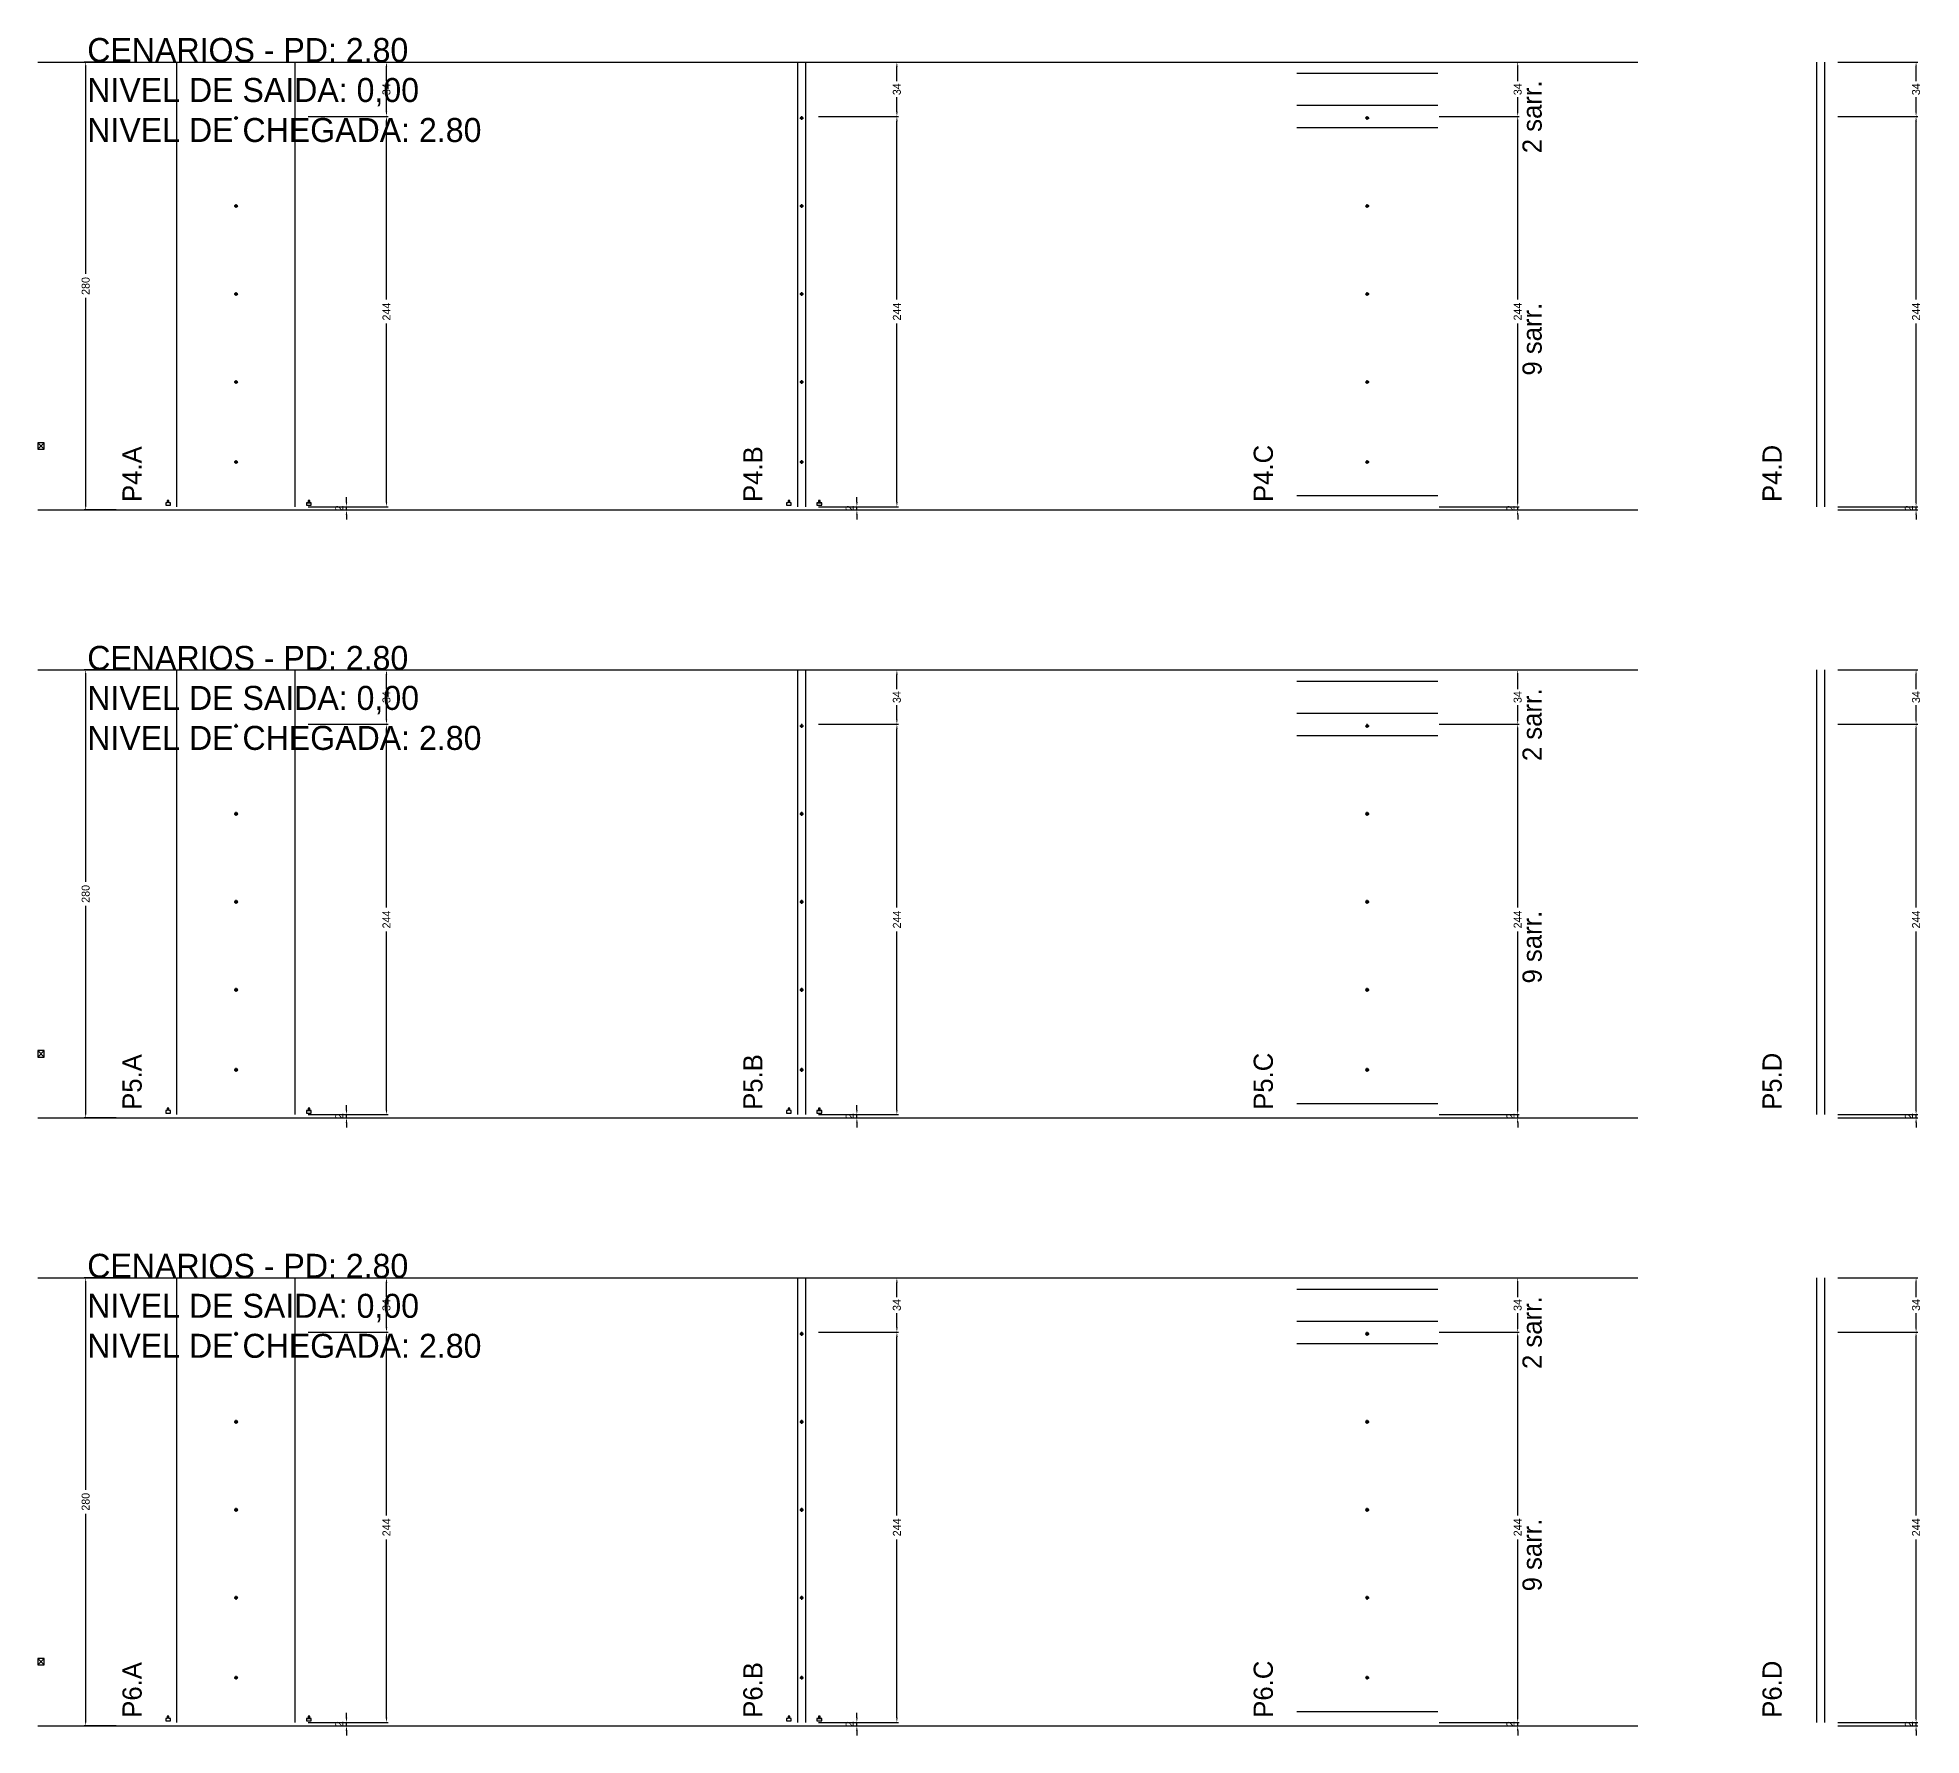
# Model space of a CAD drawing. Header units: centimetres. Extents: x -7000 to 4307, y -13306 to 295.
# Drawn here: x -7000 to -5823, y -2286 to -1225 of the extents above; entities that cross this region are included whole.
import ezdxf

# ---------------------------------------------------------------- set-up
doc = ezdxf.new("R2010")
doc.units = ezdxf.units.CM
doc.linetypes.add('DASHED', pattern=[2, -2])
for name, color, linetype in [('COTA', 241, 'Continuous'), ('COTAS FURACAO', 16, 'Continuous'), ('NOMENCLATURA', 7, 'Continuous'), ('Nível', 160, 'Continuous'), ('SARR_2.2x7', 40, 'Continuous')]:
    doc.layers.add(name, color=color, linetype=linetype)
doc.dimstyles.new('PAINEL-NOVA', dxfattribs={"dimtxt": 5, "dimasz": 3, "dimexe": 1, "dimexo": 1, "dimgap": 1, "dimtad": 1, "dimcen": 2.5, "dimazin": 3, "dimtfac": 1, "dimtmove": 0, "dimatfit": 3})

# ---------------------------------------------------------------- blocks, each defined once
blk = doc.blocks.new('_CLOSEDFILLED')
at = {"color": 0, "linetype": 'BYBLOCK'}
blk.add_solid([(-1, 0.16), (0, 0), (-1, -0.16)], dxfattribs=at)
blk = doc.blocks.new('*D103')
for p, q in [((-6951, -1240), (-6971, -1240)), ((-6970, -1372.5), (-6970, -1243)), ((-6970, -1517), (-6970, -1387.5)), ((-6951, -1520), (-6971, -1520))]:
    blk.add_line(p, q)
at = {"layer": 'Defpoints'}
for p in [(-6950, -1240), (-6970, -1520), (-6950, -1520)]:
    blk.add_point(p, dxfattribs=at)
at = {"layer": 'COTA', "xscale": 3, "yscale": 3}
for p, rotation in [((-6970, -1240), 90), ((-6970, -1520), 270)]:
    blk.add_blockref('_CLOSEDFILLED', p, dxfattribs=dict(at, rotation=rotation))
at = {"layer": 'COTA', "insert": (-6970, -1380), "char_height": 5, "attachment_point": 5, "rotation": 90}
blk.add_mtext('280', dxfattribs=at)
blk = doc.blocks.new('MULDURA')
at = {"layer": 'Paineis'}
for p, q in [((0, 0), (4, 4)), ((4, 0), (0, 4))]:
    blk.add_line(p, q, dxfattribs=at)
blk.add_lwpolyline([(0, 0), (4, 0), (4, 4), (0, 4)], close=True, dxfattribs=at)
blk = doc.blocks.new('*D105')
for p, q in [((-6831, -1274), (-6781, -1274)), ((-6782, -1388.5), (-6782, -1277)), ((-6782, -1515), (-6782, -1403.5)), ((-6831, -1518), (-6781, -1518))]:
    blk.add_line(p, q)
at = {"layer": 'Defpoints'}
for p in [(-6832, -1274), (-6832, -1518), (-6782, -1518)]:
    blk.add_point(p, dxfattribs=at)
at = {"layer": 'COTA', "xscale": 3, "yscale": 3}
for p, rotation in [((-6782, -1274), 90), ((-6782, -1518), 270)]:
    blk.add_blockref('_CLOSEDFILLED', p, dxfattribs=dict(at, rotation=rotation))
at = {"layer": 'COTA', "insert": (-6782, -1396), "char_height": 5, "attachment_point": 5, "rotation": 90}
blk.add_mtext('244', dxfattribs=at)
blk = doc.blocks.new('*D106')
for p, q in [((-6831, -1240), (-6781, -1240)), ((-6782, -1252), (-6782, -1243)), ((-6782, -1271), (-6782, -1262)), ((-6831, -1274), (-6781, -1274))]:
    blk.add_line(p, q)
at = {"layer": 'Defpoints'}
for p in [(-6832, -1240), (-6832, -1274), (-6782, -1274)]:
    blk.add_point(p, dxfattribs=at)
at = {"layer": 'COTA', "xscale": 3, "yscale": 3}
for p, rotation in [((-6782, -1240), 90), ((-6782, -1274), 270)]:
    blk.add_blockref('_CLOSEDFILLED', p, dxfattribs=dict(at, rotation=rotation))
at = {"layer": 'COTA', "insert": (-6782, -1257), "char_height": 5, "attachment_point": 5, "rotation": 90}
blk.add_mtext('34', dxfattribs=at)
blk = doc.blocks.new('SLIPTEE')
at = {"layer": 'Paineis'}
blk.add_lwpolyline([(0, 0), (3, 0), (3, 1.5), (2, 1.5), (2, 3), (1, 3), (1, 1.5), (0, 1.5)], close=True, dxfattribs=at)
blk = doc.blocks.new('SLIPTDD')
at = {"layer": 'Paineis'}
blk.add_line((0, 1.5), (3, 1.5), dxfattribs=at)
blk.add_lwpolyline([(0, 0), (3, 0), (3, 1.5), (2, 1.5), (2, 3), (1, 3), (1, 1.5), (0, 1.5)], close=True, dxfattribs=at)
blk = doc.blocks.new('furacao')
at = {"layer": 'COTAS FURACAO'}
for p, q in [((-1.2, 0), (1.2, 0)), ((0, -1.2), (0, 1.2))]:
    blk.add_line(p, q, dxfattribs=at)
blk.add_circle((0, 0), 0.8, dxfattribs=at)
blk = doc.blocks.new('*D108')
for p, q in [((-6512, -1274), (-6462, -1274)), ((-6463, -1388.5), (-6463, -1277)), ((-6463, -1515), (-6463, -1403.5)), ((-6512, -1518), (-6462, -1518))]:
    blk.add_line(p, q)
at = {"layer": 'Defpoints'}
for p in [(-6513, -1274), (-6513, -1518), (-6463, -1518)]:
    blk.add_point(p, dxfattribs=at)
at = {"layer": 'COTA', "xscale": 3, "yscale": 3}
for p, rotation in [((-6463, -1274), 90), ((-6463, -1518), 270)]:
    blk.add_blockref('_CLOSEDFILLED', p, dxfattribs=dict(at, rotation=rotation))
at = {"layer": 'COTA', "insert": (-6463, -1396), "char_height": 5, "attachment_point": 5, "rotation": 90}
blk.add_mtext('244', dxfattribs=at)
blk = doc.blocks.new('*D109')
for p, q in [((-6512, -1240), (-6462, -1240)), ((-6463, -1252), (-6463, -1243)), ((-6463, -1271), (-6463, -1262)), ((-6512, -1274), (-6462, -1274))]:
    blk.add_line(p, q)
at = {"layer": 'Defpoints'}
for p in [(-6513, -1240), (-6513, -1274), (-6463, -1274)]:
    blk.add_point(p, dxfattribs=at)
at = {"layer": 'COTA', "xscale": 3, "yscale": 3}
for p, rotation in [((-6463, -1240), 90), ((-6463, -1274), 270)]:
    blk.add_blockref('_CLOSEDFILLED', p, dxfattribs=dict(at, rotation=rotation))
at = {"layer": 'COTA', "insert": (-6463, -1257), "char_height": 5, "attachment_point": 5, "rotation": 90}
blk.add_mtext('34', dxfattribs=at)
blk = doc.blocks.new('*D111')
for p, q in [((-6124, -1274), (-6074, -1274)), ((-6075, -1388.5), (-6075, -1277)), ((-6075, -1515), (-6075, -1403.5)), ((-6124, -1518), (-6074, -1518))]:
    blk.add_line(p, q)
at = {"layer": 'Defpoints'}
for p in [(-6125, -1274), (-6125, -1518), (-6075, -1518)]:
    blk.add_point(p, dxfattribs=at)
at = {"layer": 'COTA', "xscale": 3, "yscale": 3}
for p, rotation in [((-6075, -1274), 90), ((-6075, -1518), 270)]:
    blk.add_blockref('_CLOSEDFILLED', p, dxfattribs=dict(at, rotation=rotation))
at = {"layer": 'COTA', "insert": (-6075, -1396), "char_height": 5, "attachment_point": 5, "rotation": 90}
blk.add_mtext('244', dxfattribs=at)
blk = doc.blocks.new('*D112')
for p, q in [((-6124, -1240), (-6074, -1240)), ((-6075, -1252), (-6075, -1243)), ((-6075, -1271), (-6075, -1262)), ((-6124, -1274), (-6074, -1274))]:
    blk.add_line(p, q)
at = {"layer": 'Defpoints'}
for p in [(-6125, -1240), (-6125, -1274), (-6075, -1274)]:
    blk.add_point(p, dxfattribs=at)
at = {"layer": 'COTA', "xscale": 3, "yscale": 3}
for p, rotation in [((-6075, -1240), 90), ((-6075, -1274), 270)]:
    blk.add_blockref('_CLOSEDFILLED', p, dxfattribs=dict(at, rotation=rotation))
at = {"layer": 'COTA', "insert": (-6075, -1257), "char_height": 5, "attachment_point": 5, "rotation": 90}
blk.add_mtext('34', dxfattribs=at)
blk = doc.blocks.new('*D114')
for p, q in [((-5875, -1274), (-5825, -1274)), ((-5826, -1388.5), (-5826, -1277)), ((-5826, -1515), (-5826, -1403.5)), ((-5875, -1518), (-5825, -1518))]:
    blk.add_line(p, q)
at = {"layer": 'Defpoints'}
for p in [(-5876, -1274), (-5876, -1518), (-5826, -1518)]:
    blk.add_point(p, dxfattribs=at)
at = {"layer": 'COTA', "xscale": 3, "yscale": 3}
for p, rotation in [((-5826, -1274), 90), ((-5826, -1518), 270)]:
    blk.add_blockref('_CLOSEDFILLED', p, dxfattribs=dict(at, rotation=rotation))
at = {"layer": 'COTA', "insert": (-5826, -1396), "char_height": 5, "attachment_point": 5, "rotation": 90}
blk.add_mtext('244', dxfattribs=at)
blk = doc.blocks.new('*D115')
for p, q in [((-5875, -1240), (-5825, -1240)), ((-5826, -1252), (-5826, -1243)), ((-5826, -1271), (-5826, -1262)), ((-5875, -1274), (-5825, -1274))]:
    blk.add_line(p, q)
at = {"layer": 'Defpoints'}
for p in [(-5876, -1240), (-5876, -1274), (-5826, -1274)]:
    blk.add_point(p, dxfattribs=at)
at = {"layer": 'COTA', "xscale": 3, "yscale": 3}
for p, rotation in [((-5826, -1240), 90), ((-5826, -1274), 270)]:
    blk.add_blockref('_CLOSEDFILLED', p, dxfattribs=dict(at, rotation=rotation))
at = {"layer": 'COTA', "insert": (-5826, -1257), "char_height": 5, "attachment_point": 5, "rotation": 90}
blk.add_mtext('34', dxfattribs=at)
blk = doc.blocks.new('*D137')
for p, q in [((-6951, -1620), (-6971, -1620)), ((-6970, -1752.5), (-6970, -1623)), ((-6970, -1897), (-6970, -1767.5)), ((-6951, -1900), (-6971, -1900))]:
    blk.add_line(p, q)
at = {"layer": 'Defpoints'}
for p in [(-6950, -1620), (-6970, -1900), (-6950, -1900)]:
    blk.add_point(p, dxfattribs=at)
at = {"layer": 'COTA', "xscale": 3, "yscale": 3}
for p, rotation in [((-6970, -1620), 90), ((-6970, -1900), 270)]:
    blk.add_blockref('_CLOSEDFILLED', p, dxfattribs=dict(at, rotation=rotation))
at = {"layer": 'COTA', "insert": (-6970, -1760), "char_height": 5, "attachment_point": 5, "rotation": 90}
blk.add_mtext('280', dxfattribs=at)
blk = doc.blocks.new('*D139')
for p, q in [((-6831, -1654), (-6781, -1654)), ((-6782, -1768.5), (-6782, -1657)), ((-6782, -1895), (-6782, -1783.5)), ((-6831, -1898), (-6781, -1898))]:
    blk.add_line(p, q)
at = {"layer": 'Defpoints'}
for p in [(-6832, -1654), (-6832, -1898), (-6782, -1898)]:
    blk.add_point(p, dxfattribs=at)
at = {"layer": 'COTA', "xscale": 3, "yscale": 3}
for p, rotation in [((-6782, -1654), 90), ((-6782, -1898), 270)]:
    blk.add_blockref('_CLOSEDFILLED', p, dxfattribs=dict(at, rotation=rotation))
at = {"layer": 'COTA', "insert": (-6782, -1776), "char_height": 5, "attachment_point": 5, "rotation": 90}
blk.add_mtext('244', dxfattribs=at)
blk = doc.blocks.new('*D140')
for p, q in [((-6831, -1620), (-6781, -1620)), ((-6782, -1632), (-6782, -1623)), ((-6782, -1651), (-6782, -1642)), ((-6831, -1654), (-6781, -1654))]:
    blk.add_line(p, q)
at = {"layer": 'Defpoints'}
for p in [(-6832, -1620), (-6832, -1654), (-6782, -1654)]:
    blk.add_point(p, dxfattribs=at)
at = {"layer": 'COTA', "xscale": 3, "yscale": 3}
for p, rotation in [((-6782, -1620), 90), ((-6782, -1654), 270)]:
    blk.add_blockref('_CLOSEDFILLED', p, dxfattribs=dict(at, rotation=rotation))
at = {"layer": 'COTA', "insert": (-6782, -1637), "char_height": 5, "attachment_point": 5, "rotation": 90}
blk.add_mtext('34', dxfattribs=at)
blk = doc.blocks.new('*D142')
for p, q in [((-6512, -1654), (-6462, -1654)), ((-6463, -1768.5), (-6463, -1657)), ((-6463, -1895), (-6463, -1783.5)), ((-6512, -1898), (-6462, -1898))]:
    blk.add_line(p, q)
at = {"layer": 'Defpoints'}
for p in [(-6513, -1654), (-6513, -1898), (-6463, -1898)]:
    blk.add_point(p, dxfattribs=at)
at = {"layer": 'COTA', "xscale": 3, "yscale": 3}
for p, rotation in [((-6463, -1654), 90), ((-6463, -1898), 270)]:
    blk.add_blockref('_CLOSEDFILLED', p, dxfattribs=dict(at, rotation=rotation))
at = {"layer": 'COTA', "insert": (-6463, -1776), "char_height": 5, "attachment_point": 5, "rotation": 90}
blk.add_mtext('244', dxfattribs=at)
blk = doc.blocks.new('*D143')
for p, q in [((-6512, -1620), (-6462, -1620)), ((-6463, -1632), (-6463, -1623)), ((-6463, -1651), (-6463, -1642)), ((-6512, -1654), (-6462, -1654))]:
    blk.add_line(p, q)
at = {"layer": 'Defpoints'}
for p in [(-6513, -1620), (-6513, -1654), (-6463, -1654)]:
    blk.add_point(p, dxfattribs=at)
at = {"layer": 'COTA', "xscale": 3, "yscale": 3}
for p, rotation in [((-6463, -1620), 90), ((-6463, -1654), 270)]:
    blk.add_blockref('_CLOSEDFILLED', p, dxfattribs=dict(at, rotation=rotation))
at = {"layer": 'COTA', "insert": (-6463, -1637), "char_height": 5, "attachment_point": 5, "rotation": 90}
blk.add_mtext('34', dxfattribs=at)
blk = doc.blocks.new('*D145')
for p, q in [((-6124, -1654), (-6074, -1654)), ((-6075, -1768.5), (-6075, -1657)), ((-6075, -1895), (-6075, -1783.5)), ((-6124, -1898), (-6074, -1898))]:
    blk.add_line(p, q)
at = {"layer": 'Defpoints'}
for p in [(-6125, -1654), (-6125, -1898), (-6075, -1898)]:
    blk.add_point(p, dxfattribs=at)
at = {"layer": 'COTA', "xscale": 3, "yscale": 3}
for p, rotation in [((-6075, -1654), 90), ((-6075, -1898), 270)]:
    blk.add_blockref('_CLOSEDFILLED', p, dxfattribs=dict(at, rotation=rotation))
at = {"layer": 'COTA', "insert": (-6075, -1776), "char_height": 5, "attachment_point": 5, "rotation": 90}
blk.add_mtext('244', dxfattribs=at)
blk = doc.blocks.new('*D146')
for p, q in [((-6124, -1620), (-6074, -1620)), ((-6075, -1632), (-6075, -1623)), ((-6075, -1651), (-6075, -1642)), ((-6124, -1654), (-6074, -1654))]:
    blk.add_line(p, q)
at = {"layer": 'Defpoints'}
for p in [(-6125, -1620), (-6125, -1654), (-6075, -1654)]:
    blk.add_point(p, dxfattribs=at)
at = {"layer": 'COTA', "xscale": 3, "yscale": 3}
for p, rotation in [((-6075, -1620), 90), ((-6075, -1654), 270)]:
    blk.add_blockref('_CLOSEDFILLED', p, dxfattribs=dict(at, rotation=rotation))
at = {"layer": 'COTA', "insert": (-6075, -1637), "char_height": 5, "attachment_point": 5, "rotation": 90}
blk.add_mtext('34', dxfattribs=at)
blk = doc.blocks.new('*D148')
for p, q in [((-5875, -1654), (-5825, -1654)), ((-5826, -1768.5), (-5826, -1657)), ((-5826, -1895), (-5826, -1783.5)), ((-5875, -1898), (-5825, -1898))]:
    blk.add_line(p, q)
at = {"layer": 'Defpoints'}
for p in [(-5876, -1654), (-5876, -1898), (-5826, -1898)]:
    blk.add_point(p, dxfattribs=at)
at = {"layer": 'COTA', "xscale": 3, "yscale": 3}
for p, rotation in [((-5826, -1654), 90), ((-5826, -1898), 270)]:
    blk.add_blockref('_CLOSEDFILLED', p, dxfattribs=dict(at, rotation=rotation))
at = {"layer": 'COTA', "insert": (-5826, -1776), "char_height": 5, "attachment_point": 5, "rotation": 90}
blk.add_mtext('244', dxfattribs=at)
blk = doc.blocks.new('*D149')
for p, q in [((-5875, -1620), (-5825, -1620)), ((-5826, -1632), (-5826, -1623)), ((-5826, -1651), (-5826, -1642)), ((-5875, -1654), (-5825, -1654))]:
    blk.add_line(p, q)
at = {"layer": 'Defpoints'}
for p in [(-5876, -1620), (-5876, -1654), (-5826, -1654)]:
    blk.add_point(p, dxfattribs=at)
at = {"layer": 'COTA', "xscale": 3, "yscale": 3}
for p, rotation in [((-5826, -1620), 90), ((-5826, -1654), 270)]:
    blk.add_blockref('_CLOSEDFILLED', p, dxfattribs=dict(at, rotation=rotation))
at = {"layer": 'COTA', "insert": (-5826, -1637), "char_height": 5, "attachment_point": 5, "rotation": 90}
blk.add_mtext('34', dxfattribs=at)
blk = doc.blocks.new('*D171')
for p, q in [((-6951, -2000), (-6971, -2000)), ((-6970, -2132.5), (-6970, -2003)), ((-6970, -2277), (-6970, -2147.5)), ((-6951, -2280), (-6971, -2280))]:
    blk.add_line(p, q)
at = {"layer": 'Defpoints'}
for p in [(-6950, -2000), (-6970, -2280), (-6950, -2280)]:
    blk.add_point(p, dxfattribs=at)
at = {"layer": 'COTA', "xscale": 3, "yscale": 3}
for p, rotation in [((-6970, -2000), 90), ((-6970, -2280), 270)]:
    blk.add_blockref('_CLOSEDFILLED', p, dxfattribs=dict(at, rotation=rotation))
at = {"layer": 'COTA', "insert": (-6970, -2140), "char_height": 5, "attachment_point": 5, "rotation": 90}
blk.add_mtext('280', dxfattribs=at)
blk = doc.blocks.new('*D173')
for p, q in [((-6831, -2034), (-6781, -2034)), ((-6782, -2148.5), (-6782, -2037)), ((-6782, -2275), (-6782, -2163.5)), ((-6831, -2278), (-6781, -2278))]:
    blk.add_line(p, q)
at = {"layer": 'Defpoints'}
for p in [(-6832, -2034), (-6832, -2278), (-6782, -2278)]:
    blk.add_point(p, dxfattribs=at)
at = {"layer": 'COTA', "xscale": 3, "yscale": 3}
for p, rotation in [((-6782, -2034), 90), ((-6782, -2278), 270)]:
    blk.add_blockref('_CLOSEDFILLED', p, dxfattribs=dict(at, rotation=rotation))
at = {"layer": 'COTA', "insert": (-6782, -2156), "char_height": 5, "attachment_point": 5, "rotation": 90}
blk.add_mtext('244', dxfattribs=at)
blk = doc.blocks.new('*D174')
for p, q in [((-6831, -2000), (-6781, -2000)), ((-6782, -2012), (-6782, -2003)), ((-6782, -2031), (-6782, -2022)), ((-6831, -2034), (-6781, -2034))]:
    blk.add_line(p, q)
at = {"layer": 'Defpoints'}
for p in [(-6832, -2000), (-6832, -2034), (-6782, -2034)]:
    blk.add_point(p, dxfattribs=at)
at = {"layer": 'COTA', "xscale": 3, "yscale": 3}
for p, rotation in [((-6782, -2000), 90), ((-6782, -2034), 270)]:
    blk.add_blockref('_CLOSEDFILLED', p, dxfattribs=dict(at, rotation=rotation))
at = {"layer": 'COTA', "insert": (-6782, -2017), "char_height": 5, "attachment_point": 5, "rotation": 90}
blk.add_mtext('34', dxfattribs=at)
blk = doc.blocks.new('*D176')
for p, q in [((-6512, -2034), (-6462, -2034)), ((-6463, -2148.5), (-6463, -2037)), ((-6463, -2275), (-6463, -2163.5)), ((-6512, -2278), (-6462, -2278))]:
    blk.add_line(p, q)
at = {"layer": 'Defpoints'}
for p in [(-6513, -2034), (-6513, -2278), (-6463, -2278)]:
    blk.add_point(p, dxfattribs=at)
at = {"layer": 'COTA', "xscale": 3, "yscale": 3}
for p, rotation in [((-6463, -2034), 90), ((-6463, -2278), 270)]:
    blk.add_blockref('_CLOSEDFILLED', p, dxfattribs=dict(at, rotation=rotation))
at = {"layer": 'COTA', "insert": (-6463, -2156), "char_height": 5, "attachment_point": 5, "rotation": 90}
blk.add_mtext('244', dxfattribs=at)
blk = doc.blocks.new('*D177')
for p, q in [((-6512, -2000), (-6462, -2000)), ((-6463, -2012), (-6463, -2003)), ((-6463, -2031), (-6463, -2022)), ((-6512, -2034), (-6462, -2034))]:
    blk.add_line(p, q)
at = {"layer": 'Defpoints'}
for p in [(-6513, -2000), (-6513, -2034), (-6463, -2034)]:
    blk.add_point(p, dxfattribs=at)
at = {"layer": 'COTA', "xscale": 3, "yscale": 3}
for p, rotation in [((-6463, -2000), 90), ((-6463, -2034), 270)]:
    blk.add_blockref('_CLOSEDFILLED', p, dxfattribs=dict(at, rotation=rotation))
at = {"layer": 'COTA', "insert": (-6463, -2017), "char_height": 5, "attachment_point": 5, "rotation": 90}
blk.add_mtext('34', dxfattribs=at)
blk = doc.blocks.new('*D179')
for p, q in [((-6124, -2034), (-6074, -2034)), ((-6075, -2148.5), (-6075, -2037)), ((-6075, -2275), (-6075, -2163.5)), ((-6124, -2278), (-6074, -2278))]:
    blk.add_line(p, q)
at = {"layer": 'Defpoints'}
for p in [(-6125, -2034), (-6125, -2278), (-6075, -2278)]:
    blk.add_point(p, dxfattribs=at)
at = {"layer": 'COTA', "xscale": 3, "yscale": 3}
for p, rotation in [((-6075, -2034), 90), ((-6075, -2278), 270)]:
    blk.add_blockref('_CLOSEDFILLED', p, dxfattribs=dict(at, rotation=rotation))
at = {"layer": 'COTA', "insert": (-6075, -2156), "char_height": 5, "attachment_point": 5, "rotation": 90}
blk.add_mtext('244', dxfattribs=at)
blk = doc.blocks.new('*D180')
for p, q in [((-6124, -2000), (-6074, -2000)), ((-6075, -2012), (-6075, -2003)), ((-6075, -2031), (-6075, -2022)), ((-6124, -2034), (-6074, -2034))]:
    blk.add_line(p, q)
at = {"layer": 'Defpoints'}
for p in [(-6125, -2000), (-6125, -2034), (-6075, -2034)]:
    blk.add_point(p, dxfattribs=at)
at = {"layer": 'COTA', "xscale": 3, "yscale": 3}
for p, rotation in [((-6075, -2000), 90), ((-6075, -2034), 270)]:
    blk.add_blockref('_CLOSEDFILLED', p, dxfattribs=dict(at, rotation=rotation))
at = {"layer": 'COTA', "insert": (-6075, -2017), "char_height": 5, "attachment_point": 5, "rotation": 90}
blk.add_mtext('34', dxfattribs=at)
blk = doc.blocks.new('*D182')
for p, q in [((-5875, -2034), (-5825, -2034)), ((-5826, -2148.5), (-5826, -2037)), ((-5826, -2275), (-5826, -2163.5)), ((-5875, -2278), (-5825, -2278))]:
    blk.add_line(p, q)
at = {"layer": 'Defpoints'}
for p in [(-5876, -2034), (-5876, -2278), (-5826, -2278)]:
    blk.add_point(p, dxfattribs=at)
at = {"layer": 'COTA', "xscale": 3, "yscale": 3}
for p, rotation in [((-5826, -2034), 90), ((-5826, -2278), 270)]:
    blk.add_blockref('_CLOSEDFILLED', p, dxfattribs=dict(at, rotation=rotation))
at = {"layer": 'COTA', "insert": (-5826, -2156), "char_height": 5, "attachment_point": 5, "rotation": 90}
blk.add_mtext('244', dxfattribs=at)
blk = doc.blocks.new('*D183')
for p, q in [((-5875, -2000), (-5825, -2000)), ((-5826, -2012), (-5826, -2003)), ((-5826, -2031), (-5826, -2022)), ((-5875, -2034), (-5825, -2034))]:
    blk.add_line(p, q)
at = {"layer": 'Defpoints'}
for p in [(-5876, -2000), (-5876, -2034), (-5826, -2034)]:
    blk.add_point(p, dxfattribs=at)
at = {"layer": 'COTA', "xscale": 3, "yscale": 3}
for p, rotation in [((-5826, -2000), 90), ((-5826, -2034), 270)]:
    blk.add_blockref('_CLOSEDFILLED', p, dxfattribs=dict(at, rotation=rotation))
at = {"layer": 'COTA', "insert": (-5826, -2017), "char_height": 5, "attachment_point": 5, "rotation": 90}
blk.add_mtext('34', dxfattribs=at)

msp = doc.modelspace()

# ---------------------------------------------------------------- linework, layer by layer
at = {"layer": 'Nível', "linetype": 'DASHED'}
for points in [[(-7000, -1240), (-6000, -1240)], [(-7000, -1520), (-6000, -1520)], [(-7000, -1620), (-6000, -1620)], [(-7000, -1900), (-6000, -1900)], [(-7000, -2000), (-6000, -2000)], [(-7000, -2280), (-6000, -2280)]]:
    msp.add_lwpolyline(points, dxfattribs=at)
at = {"layer": 'SARR_2.2x7'}
for points in [[(-6913, -1274), (-6913, -1240)], [(-6839, -1274), (-6839, -1240)], [(-6525, -1274), (-6525, -1240)], [(-6520, -1274), (-6520, -1240)], [(-6213, -1247), (-6125, -1247)], [(-5888, -1274), (-5888, -1240)], [(-5883, -1274), (-5883, -1240)], [(-6213, -1267), (-6125, -1267)], [(-6213, -1281), (-6125, -1281)], [(-6213, -1511), (-6125, -1511)], [(-6913, -1654), (-6913, -1620)], [(-6839, -1654), (-6839, -1620)], [(-6525, -1654), (-6525, -1620)], [(-6520, -1654), (-6520, -1620)], [(-5888, -1654), (-5888, -1620)], [(-5883, -1654), (-5883, -1620)], [(-6213, -1627), (-6125, -1627)], [(-6213, -1647), (-6125, -1647)], [(-6213, -1661), (-6125, -1661)], [(-6213, -1891), (-6125, -1891)], [(-6913, -2034), (-6913, -2000)], [(-6839, -2034), (-6839, -2000)], [(-6525, -2034), (-6525, -2000)], [(-6520, -2034), (-6520, -2000)], [(-5888, -2034), (-5888, -2000)], [(-5883, -2034), (-5883, -2000)], [(-6213, -2007), (-6125, -2007)], [(-6213, -2027), (-6125, -2027)], [(-6213, -2041), (-6125, -2041)], [(-6213, -2271), (-6125, -2271)]]:
    msp.add_lwpolyline(points, dxfattribs=at)
at = {"layer": 'SARR_2.2x7', "linetype": 'DASHED'}
for points in [[(-6913, -1518), (-6913, -1274)], [(-6839, -1518), (-6839, -1274)], [(-6525, -1518), (-6525, -1274)], [(-6520, -1518), (-6520, -1274)], [(-5888, -1518), (-5888, -1274)], [(-5883, -1518), (-5883, -1274)], [(-6913, -1898), (-6913, -1654)], [(-6839, -1898), (-6839, -1654)], [(-6525, -1898), (-6525, -1654)], [(-6520, -1898), (-6520, -1654)], [(-5888, -1898), (-5888, -1654)], [(-5883, -1898), (-5883, -1654)], [(-6913, -2278), (-6913, -2034)], [(-6839, -2278), (-6839, -2034)], [(-6525, -2278), (-6525, -2034)], [(-6520, -2278), (-6520, -2034)], [(-5888, -2278), (-5888, -2034)], [(-5883, -2278), (-5883, -2034)]]:
    msp.add_lwpolyline(points, dxfattribs=at)

# ---------------------------------------------------------------- block references
at = {"layer": 'COTA'}
for name, p in [('furacao', (-6876, -1275)), ('furacao', (-6522.5, -1275)), ('furacao', (-6169, -1275)), ('furacao', (-6876, -1330)), ('furacao', (-6522.5, -1330)), ('furacao', (-6169, -1330)), ('furacao', (-6876, -1385)), ('furacao', (-6522.5, -1385)), ('furacao', (-6169, -1385)), ('furacao', (-6876, -1440)), ('furacao', (-6522.5, -1440)), ('furacao', (-6169, -1440)), ('MULDURA', (-7000, -1482)), ('furacao', (-6876, -1490)), ('furacao', (-6522.5, -1490)), ('furacao', (-6169, -1490)), ('SLIPTEE', (-6920, -1517)), ('SLIPTDD', (-6832, -1517)), ('SLIPTEE', (-6532, -1517)), ('SLIPTDD', (-6513, -1517)), ('furacao', (-6876, -1655)), ('furacao', (-6522.5, -1655)), ('furacao', (-6169, -1655)), ('furacao', (-6876, -1710)), ('furacao', (-6522.5, -1710)), ('furacao', (-6169, -1710)), ('furacao', (-6876, -1765)), ('furacao', (-6522.5, -1765)), ('furacao', (-6169, -1765)), ('furacao', (-6876, -1820)), ('furacao', (-6522.5, -1820)), ('furacao', (-6169, -1820)), ('MULDURA', (-7000, -1862)), ('furacao', (-6876, -1870)), ('furacao', (-6522.5, -1870)), ('furacao', (-6169, -1870)), ('SLIPTEE', (-6920, -1897)), ('SLIPTDD', (-6832, -1897)), ('SLIPTEE', (-6532, -1897)), ('SLIPTDD', (-6513, -1897)), ('furacao', (-6876, -2035)), ('furacao', (-6522.5, -2035)), ('furacao', (-6169, -2035)), ('furacao', (-6876, -2090)), ('furacao', (-6522.5, -2090)), ('furacao', (-6169, -2090)), ('furacao', (-6876, -2145)), ('furacao', (-6522.5, -2145)), ('furacao', (-6169, -2145)), ('furacao', (-6876, -2200)), ('furacao', (-6522.5, -2200)), ('furacao', (-6169, -2200)), ('MULDURA', (-7000, -2242)), ('furacao', (-6876, -2250)), ('furacao', (-6522.5, -2250)), ('furacao', (-6169, -2250)), ('SLIPTEE', (-6920, -2277)), ('SLIPTDD', (-6832, -2277)), ('SLIPTEE', (-6532, -2277)), ('SLIPTDD', (-6513, -2277))]:
    msp.add_blockref(name, p, dxfattribs=at)

# ---------------------------------------------------------------- texts
at = {"layer": 'NOMENCLATURA'}
for s, p in [('CENARIOS - PD: 2.80', (-6969, -1240)), ('NIVEL DE SAIDA: 0,00', (-6969, -1265)), ('NIVEL DE CHEGADA: 2.80', (-6969, -1290)), ('CENARIOS - PD: 2.80', (-6969, -1620)), ('NIVEL DE SAIDA: 0,00', (-6969, -1645)), ('NIVEL DE CHEGADA: 2.80', (-6969, -1670)), ('CENARIOS - PD: 2.80', (-6969, -2000)), ('NIVEL DE SAIDA: 0,00', (-6969, -2025)), ('NIVEL DE CHEGADA: 2.80', (-6969, -2050))]:
    msp.add_text(s, height=15, dxfattribs=at).set_placement(p)
for s, p in [('2 sarr.', (-6060, -1297)), ('9 sarr.', (-6060, -1436)), ('P4.A', (-6935, -1515)), ('P4.B', (-6547, -1515)), ('P4.C', (-6228, -1515)), ('P4.D', (-5910, -1515)), ('2 sarr.', (-6060, -1677)), ('9 sarr.', (-6060, -1816)), ('P5.C', (-6228, -1895)), ('P5.D', (-5910, -1895)), ('P5.A', (-6935, -1895)), ('P5.B', (-6547, -1895)), ('2 sarr.', (-6060, -2057)), ('9 sarr.', (-6060, -2196)), ('P6.A', (-6935, -2275)), ('P6.B', (-6547, -2275)), ('P6.C', (-6228, -2275)), ('P6.D', (-5910, -2275))]:
    msp.add_text(s, height=12, rotation=90, dxfattribs=at).set_placement(p)

# ---------------------------------------------------------------- dimensions: what is measured, and where the dimension line sits
at = {"layer": 'COTA'}
for base, p1, p2, picture, middle in [((-6970, -1520), (-6950, -1520), (-6950, -1240), '*D103', (-6970, -1380)), ((-6782, -1274), (-6832, -1274), (-6832, -1240), '*D106', (-6782, -1257)), ((-6463, -1274), (-6513, -1274), (-6513, -1240), '*D109', (-6463, -1257)), ((-6075, -1274), (-6125, -1274), (-6125, -1240), '*D112', (-6075, -1257)), ((-5826, -1274), (-5876, -1274), (-5876, -1240), '*D115', (-5826, -1257)), ((-6782, -1518), (-6832, -1518), (-6832, -1274), '*D105', (-6782, -1396)), ((-6463, -1518), (-6513, -1518), (-6513, -1274), '*D108', (-6463, -1396)), ((-6075, -1518), (-6125, -1518), (-6125, -1274), '*D111', (-6075, -1396)), ((-5826, -1518), (-5876, -1518), (-5876, -1274), '*D114', (-5826, -1396)), ((-6970, -1900), (-6950, -1900), (-6950, -1620), '*D137', (-6970, -1760)), ((-6782, -1654), (-6832, -1654), (-6832, -1620), '*D140', (-6782, -1637)), ((-6463, -1654), (-6513, -1654), (-6513, -1620), '*D143', (-6463, -1637)), ((-6075, -1654), (-6125, -1654), (-6125, -1620), '*D146', (-6075, -1637)), ((-5826, -1654), (-5876, -1654), (-5876, -1620), '*D149', (-5826, -1637)), ((-6782, -1898), (-6832, -1898), (-6832, -1654), '*D139', (-6782, -1776)), ((-6463, -1898), (-6513, -1898), (-6513, -1654), '*D142', (-6463, -1776)), ((-6075, -1898), (-6125, -1898), (-6125, -1654), '*D145', (-6075, -1776)), ((-5826, -1898), (-5876, -1898), (-5876, -1654), '*D148', (-5826, -1776)), ((-6970, -2280), (-6950, -2280), (-6950, -2000), '*D171', (-6970, -2140)), ((-6782, -2034), (-6832, -2034), (-6832, -2000), '*D174', (-6782, -2017)), ((-6463, -2034), (-6513, -2034), (-6513, -2000), '*D177', (-6463, -2017)), ((-6075, -2034), (-6125, -2034), (-6125, -2000), '*D180', (-6075, -2017)), ((-5826, -2034), (-5876, -2034), (-5876, -2000), '*D183', (-5826, -2017)), ((-6782, -2278), (-6832, -2278), (-6832, -2034), '*D173', (-6782, -2156)), ((-6463, -2278), (-6513, -2278), (-6513, -2034), '*D176', (-6463, -2156)), ((-6075, -2278), (-6125, -2278), (-6125, -2034), '*D179', (-6075, -2156)), ((-5826, -2278), (-5876, -2278), (-5876, -2034), '*D182', (-5826, -2156))]:
    dim = msp.add_linear_dim(base=base, p1=p1, p2=p2, angle=90, dimstyle='PAINEL-NOVA', dxfattribs=at)
    dim.commit()
    dim.dimension.update_dxf_attribs({"geometry": picture, "text_midpoint": middle})
for base, p1, p2 in [((-6807, -1520), (-6832, -1520), (-6832, -1518)), ((-6488, -1520), (-6513, -1520), (-6513, -1518)), ((-6075, -1520), (-6125, -1520), (-6125, -1518)), ((-5826, -1520), (-5876, -1520), (-5876, -1518)), ((-6807, -1900), (-6832, -1900), (-6832, -1898)), ((-6488, -1900), (-6513, -1900), (-6513, -1898)), ((-6075, -1900), (-6125, -1900), (-6125, -1898)), ((-5826, -1900), (-5876, -1900), (-5876, -1898)), ((-6807, -2280), (-6832, -2280), (-6832, -2278)), ((-6488, -2280), (-6513, -2280), (-6513, -2278)), ((-6075, -2280), (-6125, -2280), (-6125, -2278)), ((-5826, -2280), (-5876, -2280), (-5876, -2278))]:
    msp.add_linear_dim(base=base, p1=p1, p2=p2, angle=90, dimstyle='PAINEL-NOVA', dxfattribs=at).render()

doc.saveas('drawing.dxf')
